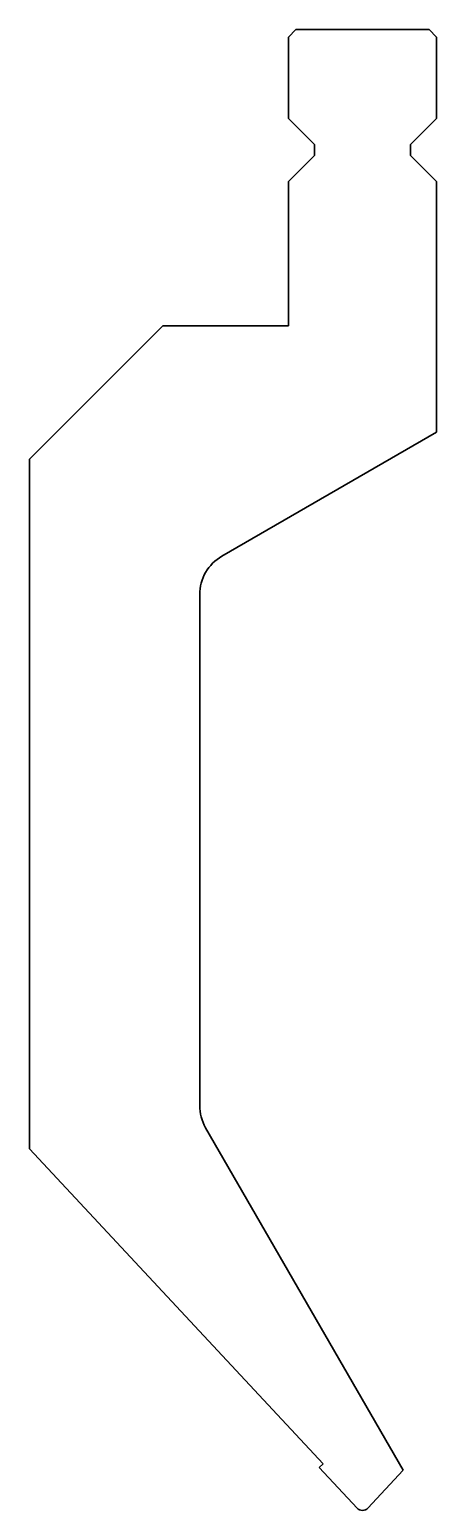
# Model space of a CAD drawing. Header units: millimetres. Extents: x -45 to 10, y 0 to 200.
import ezdxf

# ---------------------------------------------------------------- set-up
doc = ezdxf.new("R2010")
doc.units = ezdxf.units.MM
doc.header["$LTSCALE"] = 5
doc.layers.add('2', color=7, linetype='Continuous', lineweight=18)

msp = doc.modelspace()

# ---------------------------------------------------------------- linework, layer by layer
at = {"layer": '2', "color": 7, "linetype": 'Continuous', "lineweight": 35}
for p, q in [((-9, 200), (-10, 199)), ((9, 200), (-9, 200)), ((10, 199), (9, 200)), ((-10, 199), (-10, 188)), ((10, 188), (10, 199)), ((-10, 188), (-6.5, 184.5)), ((6.5, 184.5), (10, 188)), ((-6.5, 184.5), (-6.5, 183)), ((6.5, 183), (6.5, 184.5)), ((-6.5, 183), (-10, 179.5)), ((10, 179.5), (6.5, 183)), ((-10, 179.5), (-10, 160)), ((10, 145.63), (10, 179.5)), ((-27, 160), (-45, 142)), ((-10, 160), (-27, 160)), ((-19, 128.88), (10, 145.63)), ((-45, 142), (-45, 48.82)), ((-22, 54.69), (-22, 123.69)), ((5.51, 5.44), (-21.2, 51.69)), ((-45, 48.82), (-5.33, 6.28)), ((-5.33, 6.28), (-5.85, 5.8)), ((-5.85, 5.8), (-0.73, 0.32)), ((0.73, 0.32), (5.51, 5.44))]:
    msp.add_line(p, q, dxfattribs=at)
for centre, radius, start, end in [((-16, 123.69), 6, 120, 180), ((-16, 54.69), 6, 180, 210), ((0, 1), 1, 223, 317)]:
    msp.add_arc(centre, radius, start, end, dxfattribs=at)

doc.saveas('drawing.dxf')
